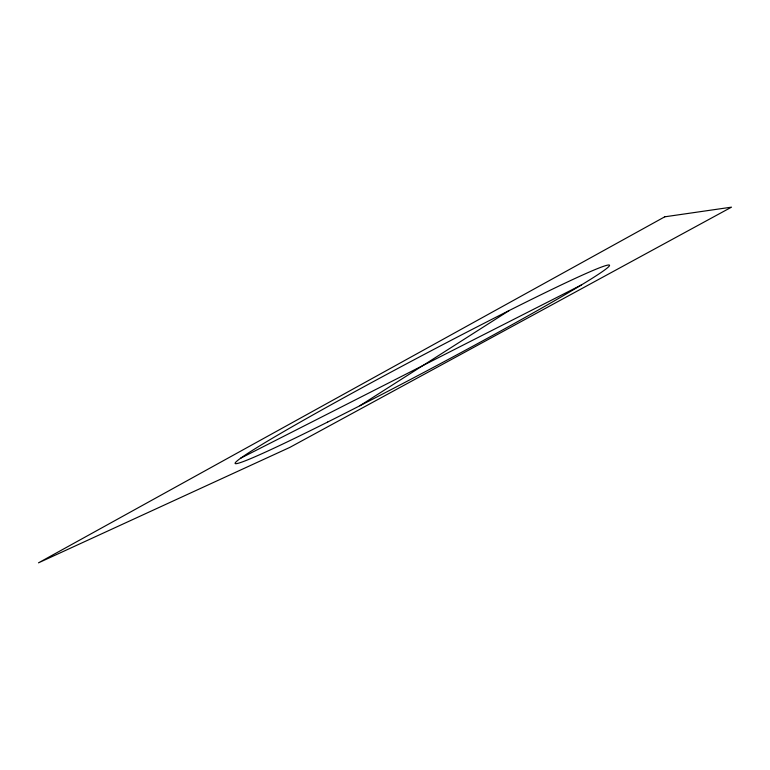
<?xml version="1.0" encoding="UTF-8"?>
<svg xmlns="http://www.w3.org/2000/svg" width="770" height="770" viewBox="0 0 770 770"><rect width="100%" height="100%" fill="white"/><g stroke="black" fill="none" stroke-linecap="round" stroke-linejoin="round"><path stroke-width="1.16" d="M359.85 405.752L509.307 310.474M240.702 458.169L581.235 285.054M664.76 216.813L38.5 562.841L289.789 447.418L731.5 207.159L664.76 216.813M327.654 422.056A211.779 7.873 -27.9 0 0 609.532 265.448A211.779 7.873 -27.9 0 0 329.839 405.472A211.779 7.873 -27.9 0 0 327.654 422.056"/></g></svg>
